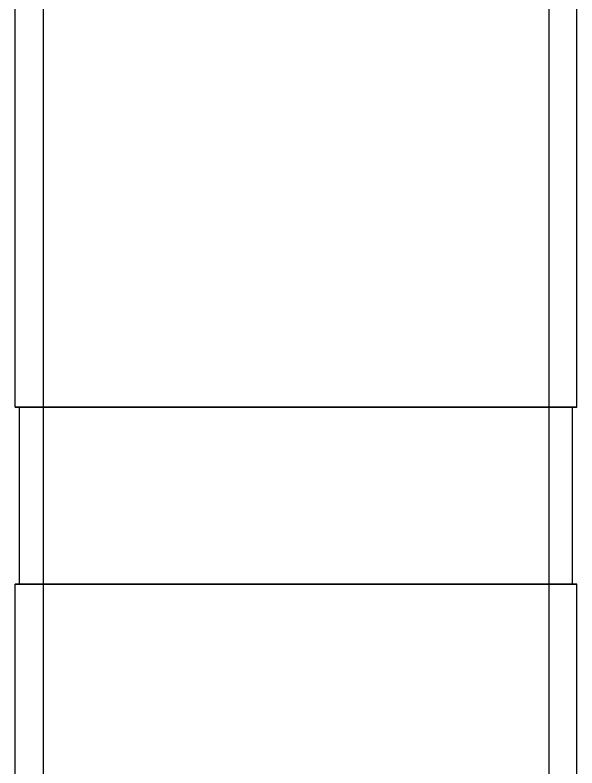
# Model space of a CAD drawing. Header units: millimetres. Extents: x 0 to 275, y -45 to 668.
# Drawn here: x 147.5 to 211, y 125.7 to 210.8 of the extents above; entities that cross this region are included whole.
import ezdxf

# ---------------------------------------------------------------- set-up
doc = ezdxf.new("R2010")
doc.units = ezdxf.units.MM
doc.layers.add('SIDE_HIDDEN', color=8, linetype='CONTINUOUS')
doc.layers.add('SIDE_VISIBLE', color=7, linetype='Continuous')

msp = doc.modelspace()

# ---------------------------------------------------------------- linework, layer by layer
at = {"layer": 'SIDE_HIDDEN'}
for points in [[(150.675, 258), (150.675, 0)], [(207.825, 258), (207.825, 0)], [(211, 166.487), (208.239, 166.487), (205.478, 166.487), (202.717, 166.487), (199.957, 166.487), (197.196, 166.487), (194.435, 166.487), (191.674, 166.487), (188.913, 166.487), (186.152, 166.487), (183.391, 166.487), (180.63, 166.487), (177.87, 166.487), (175.109, 166.487), (172.348, 166.487), (169.587, 166.487), (166.826, 166.487), (164.065, 166.487), (161.304, 166.487), (158.543, 166.487), (155.783, 166.487), (153.022, 166.487), (150.261, 166.487), (147.5, 166.487)], [(210.5, 166.487), (207.783, 166.487), (205.065, 166.487), (202.348, 166.487), (199.63, 166.487), (196.913, 166.487), (194.196, 166.487), (191.478, 166.487), (188.761, 166.487), (186.043, 166.487), (183.326, 166.487), (180.609, 166.487), (177.891, 166.487), (175.174, 166.487), (172.457, 166.487), (169.739, 166.487), (167.022, 166.487), (164.304, 166.487), (161.587, 166.487), (158.87, 166.487), (156.152, 166.487), (153.435, 166.487), (150.717, 166.487), (148, 166.487)], [(148, 166.487), (149.359, 166.487), (150.717, 166.487), (152.076, 166.487), (153.435, 166.487), (154.793, 166.487), (156.152, 166.487), (157.511, 166.487), (158.87, 166.487), (160.228, 166.487), (161.587, 166.487), (162.946, 166.487), (164.304, 166.487), (165.663, 166.487), (167.022, 166.487), (168.38, 166.487), (169.739, 166.487), (171.098, 166.487), (172.457, 166.487), (173.815, 166.487), (175.174, 166.487), (176.533, 166.487), (177.891, 166.487), (179.25, 166.487)], [(179.25, 166.487), (180.609, 166.487), (181.967, 166.487), (183.326, 166.487), (184.685, 166.487), (186.043, 166.487), (187.402, 166.487), (188.761, 166.487), (190.12, 166.487), (191.478, 166.487), (192.837, 166.487), (194.196, 166.487), (195.554, 166.487), (196.913, 166.487), (198.272, 166.487), (199.63, 166.487), (200.989, 166.487), (202.348, 166.487), (203.707, 166.487), (205.065, 166.487), (206.424, 166.487), (207.783, 166.487), (209.141, 166.487), (210.5, 166.487)], [(211, 146.487), (208.239, 146.487), (205.478, 146.487), (202.717, 146.487), (199.957, 146.487), (197.196, 146.487), (194.435, 146.487), (191.674, 146.487), (188.913, 146.487), (186.152, 146.487), (183.391, 146.487), (180.63, 146.487), (177.87, 146.487), (175.109, 146.487), (172.348, 146.487), (169.587, 146.487), (166.826, 146.487), (164.065, 146.487), (161.304, 146.487), (158.543, 146.487), (155.783, 146.487), (153.022, 146.487), (150.261, 146.487), (147.5, 146.487)], [(210.5, 146.487), (207.783, 146.487), (205.065, 146.487), (202.348, 146.487), (199.63, 146.487), (196.913, 146.487), (194.196, 146.487), (191.478, 146.487), (188.761, 146.487), (186.043, 146.487), (183.326, 146.487), (180.609, 146.487), (177.891, 146.487), (175.174, 146.487), (172.457, 146.487), (169.739, 146.487), (167.022, 146.487), (164.304, 146.487), (161.587, 146.487), (158.87, 146.487), (156.152, 146.487), (153.435, 146.487), (150.717, 146.487), (148, 146.487)], [(148, 146.487), (149.359, 146.487), (150.717, 146.487), (152.076, 146.487), (153.435, 146.487), (154.793, 146.487), (156.152, 146.487), (157.511, 146.487), (158.87, 146.487), (160.228, 146.487), (161.587, 146.487), (162.946, 146.487), (164.304, 146.487), (165.663, 146.487), (167.022, 146.487), (168.38, 146.487), (169.739, 146.487), (171.098, 146.487), (172.457, 146.487), (173.815, 146.487), (175.174, 146.487), (176.533, 146.487), (177.891, 146.487), (179.25, 146.487)], [(179.25, 146.487), (180.609, 146.487), (181.967, 146.487), (183.326, 146.487), (184.685, 146.487), (186.043, 146.487), (187.402, 146.487), (188.761, 146.487), (190.12, 146.487), (191.478, 146.487), (192.837, 146.487), (194.196, 146.487), (195.554, 146.487), (196.913, 146.487), (198.272, 146.487), (199.63, 146.487), (200.989, 146.487), (202.348, 146.487), (203.707, 146.487), (205.065, 146.487), (206.424, 146.487), (207.783, 146.487), (209.141, 146.487), (210.5, 146.487)]]:
    msp.add_lwpolyline(points, dxfattribs=at)
at = {"layer": 'SIDE_VISIBLE'}
for points in [[(147.5, 166.487), (147.5, 296)], [(211, 166.487), (211, 296)], [(147.5, 166.487), (148.88, 166.487), (150.261, 166.487), (151.641, 166.487), (153.022, 166.487), (154.402, 166.487), (155.783, 166.487), (157.163, 166.487), (158.543, 166.487), (159.924, 166.487), (161.304, 166.487), (162.685, 166.487), (164.065, 166.487), (165.446, 166.487), (166.826, 166.487), (168.207, 166.487), (169.587, 166.487), (170.967, 166.487), (172.348, 166.487), (173.728, 166.487), (175.109, 166.487), (176.489, 166.487), (177.87, 166.487), (179.25, 166.487)], [(148, 146.487), (148, 166.487)], [(179.25, 166.487), (180.63, 166.487), (182.011, 166.487), (183.391, 166.487), (184.772, 166.487), (186.152, 166.487), (187.533, 166.487), (188.913, 166.487), (190.293, 166.487), (191.674, 166.487), (193.054, 166.487), (194.435, 166.487), (195.815, 166.487), (197.196, 166.487), (198.576, 166.487), (199.957, 166.487), (201.337, 166.487), (202.717, 166.487), (204.098, 166.487), (205.478, 166.487), (206.859, 166.487), (208.239, 166.487), (209.62, 166.487), (211, 166.487)], [(210.5, 146.487), (210.5, 166.487)], [(147.5, 146.487), (148.88, 146.487), (150.261, 146.487), (151.641, 146.487), (153.022, 146.487), (154.402, 146.487), (155.783, 146.487), (157.163, 146.487), (158.543, 146.487), (159.924, 146.487), (161.304, 146.487), (162.685, 146.487), (164.065, 146.487), (165.446, 146.487), (166.826, 146.487), (168.207, 146.487), (169.587, 146.487), (170.967, 146.487), (172.348, 146.487), (173.728, 146.487), (175.109, 146.487), (176.489, 146.487), (177.87, 146.487), (179.25, 146.487)], [(147.5, 26.25), (147.5, 146.487)], [(179.25, 146.487), (180.63, 146.487), (182.011, 146.487), (183.391, 146.487), (184.772, 146.487), (186.152, 146.487), (187.533, 146.487), (188.913, 146.487), (190.293, 146.487), (191.674, 146.487), (193.054, 146.487), (194.435, 146.487), (195.815, 146.487), (197.196, 146.487), (198.576, 146.487), (199.957, 146.487), (201.337, 146.487), (202.717, 146.487), (204.098, 146.487), (205.478, 146.487), (206.859, 146.487), (208.239, 146.487), (209.62, 146.487), (211, 146.487)], [(211, 26.25), (211, 146.487)]]:
    msp.add_lwpolyline(points, dxfattribs=at)

doc.saveas('drawing.dxf')
